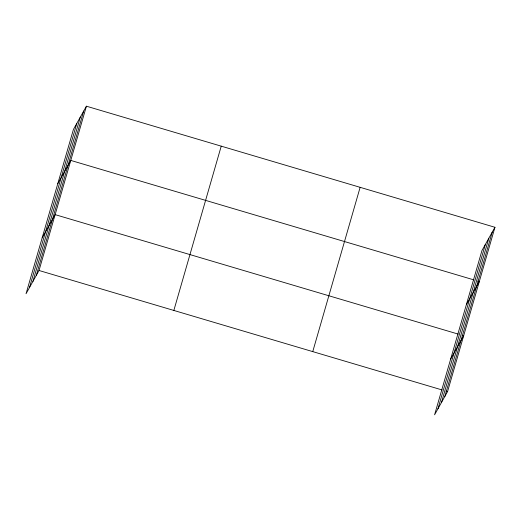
<?xml version="1.0" encoding="UTF-8"?>
<svg xmlns="http://www.w3.org/2000/svg" width="521" height="521" viewBox="0 0 521 521"><rect width="100%" height="100%" fill="white"/><g stroke="black" fill="none" stroke-linecap="round" stroke-linejoin="round"><path stroke-width="0.78" d="M29.437 287.657L76.815 123.373M32.921 281.425L80.306 117.134M36.307 275.368L83.686 111.077M86.414 106.199L73.435 129.423L26.05 293.714L39.029 270.49L86.414 106.199L494.95 227.286L447.565 391.577L434.586 414.801L481.971 250.51L494.95 227.286M173.845 310.451L221.23 146.16M312.75 351.616L360.135 187.326M437.972 408.744L485.357 244.453M441.456 402.505L488.841 238.214M444.843 396.448L492.228 232.164M57.798 183.639L70.778 160.416L473.889 279.894M42.162 237.856L55.141 214.632L458.252 334.111M466.334 304.726L479.313 281.503L477.764 281.04M450.698 358.943L463.677 335.719L462.127 335.257M39.029 270.49L442.147 389.968M446.015 391.115L447.565 391.577"/></g></svg>
